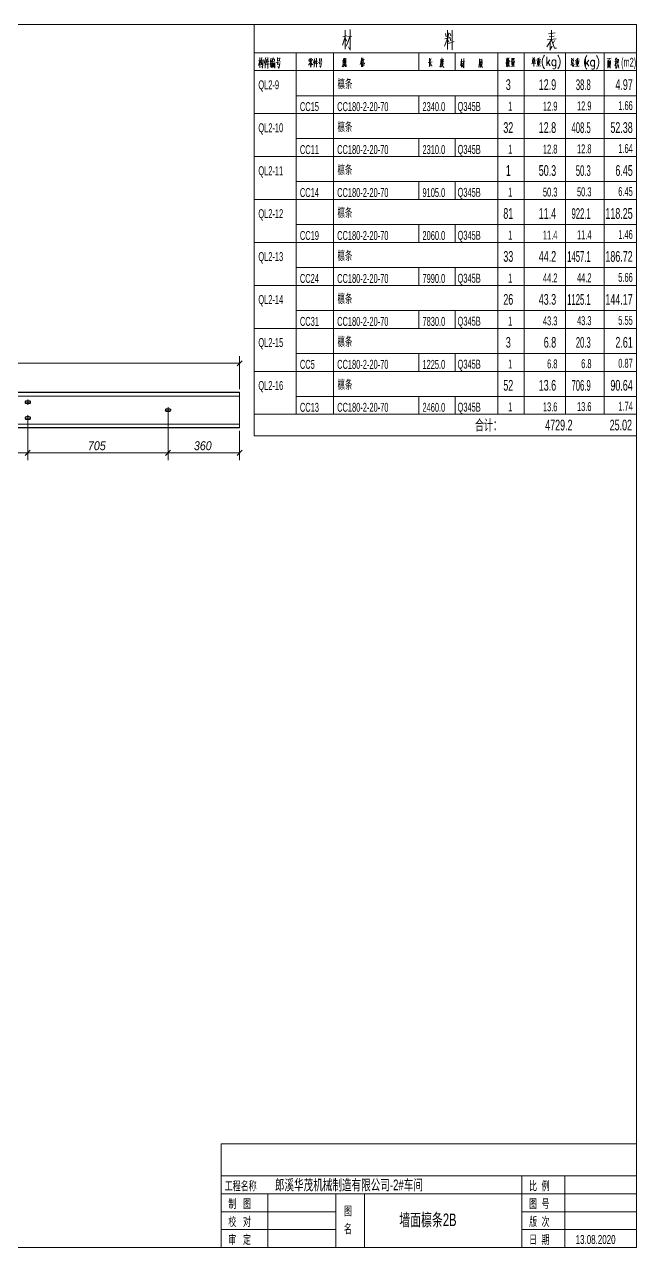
# Model space of a CAD drawing. Extents: x 857 to 4439, y -1249 to 4637.
# Drawn here: x 1837.7 to 2042.8, y 3196.1 to 3606.1 of the extents above; entities that cross this region are included whole.
import ezdxf

# ---------------------------------------------------------------- set-up
doc = ezdxf.new("R2010")
doc.units = 0
doc.header["$LTSCALE"] = 1000
doc.header["$MEASUREMENT"] = 0
doc.linetypes.add('XKITLINE00', pattern=[0])
doc.linetypes.add('XKITLINE02', pattern=[4, 2, -2])
for name, color, linetype, lineweight in [('Bolt', 7, 'Continuous', 0), ('DrawingSheet', 5, 'Continuous', 0), ('OtherObjectType', 1, 'Continuous', 0), ('Part', 2, 'Continuous', 0), ('Z-DIMENSIONS', 1, 'Continuous', 0)]:
    doc.layers.add(name, color=color, linetype=linetype, lineweight=lineweight)
doc.styles.add('Arial Italic', font='ariali.ttf')
doc.styles.add('宋体', font='arial.ttf')

# ---------------------------------------------------------------- blocks, each defined once
blk = doc.blocks.new('墙面檩条2B')
at = {"layer": 'Bolt', "color": 3, "linetype": 'XKITLINE00', "lineweight": 0}
for p, q in [((384.12, 288.57), (384.08, 288.39)), ((384.08, 288.39), (384.08, 288.39)), ((384.08, 288.39), (384.12, 288.21)), ((385.95, 288.39), (384.08, 288.39)), ((384.22, 288.72), (384.12, 288.57)), ((384.12, 288.21), (384.22, 288.06)), ((384.37, 288.82), (384.22, 288.72)), ((384.22, 288.06), (384.37, 287.96)), ((384.55, 288.86), (384.37, 288.82)), ((384.37, 287.96), (384.55, 287.93)), ((385.48, 288.86), (384.55, 288.86)), ((384.55, 287.93), (385.48, 287.93)), ((385.01, 289.33), (385.01, 287.46)), ((385.66, 288.82), (385.48, 288.86)), ((385.48, 287.93), (385.66, 287.96)), ((385.81, 288.72), (385.66, 288.82)), ((385.66, 287.96), (385.81, 288.06)), ((385.91, 288.57), (385.81, 288.72)), ((385.81, 288.06), (385.91, 288.21)), ((385.95, 288.39), (385.91, 288.57)), ((385.91, 288.21), (385.95, 288.39)), ((385.95, 288.39), (385.95, 288.39)), ((384.12, 283.24), (384.08, 283.06)), ((384.08, 283.06), (384.08, 283.06)), ((384.08, 283.06), (384.12, 282.88)), ((385.95, 283.06), (384.08, 283.06)), ((384.22, 283.39), (384.12, 283.24)), ((384.37, 283.49), (384.22, 283.39)), ((384.55, 283.53), (384.37, 283.49)), ((385.48, 283.53), (384.55, 283.53)), ((385.01, 283.99), (385.01, 282.13)), ((385.66, 283.49), (385.48, 283.53)), ((385.81, 283.39), (385.66, 283.49)), ((385.91, 283.24), (385.81, 283.39)), ((385.95, 283.06), (385.91, 283.24)), ((385.91, 282.88), (385.95, 283.06)), ((385.95, 283.06), (385.95, 283.06)), ((431.12, 285.9), (431.08, 285.73)), ((431.08, 285.73), (431.08, 285.73)), ((431.08, 285.73), (431.12, 285.55)), ((432.95, 285.73), (431.08, 285.73)), ((431.22, 286.06), (431.12, 285.9)), ((431.12, 285.55), (431.22, 285.4)), ((431.37, 286.16), (431.22, 286.06)), ((431.22, 285.4), (431.37, 285.29)), ((431.55, 286.19), (431.37, 286.16)), ((431.37, 285.29), (431.55, 285.26)), ((432.48, 286.19), (431.55, 286.19)), ((431.55, 285.26), (432.48, 285.26)), ((432.01, 286.66), (432.01, 284.79)), ((432.66, 286.16), (432.48, 286.19)), ((432.48, 285.26), (432.66, 285.29)), ((432.81, 286.06), (432.66, 286.16)), ((432.66, 285.29), (432.81, 285.4)), ((432.91, 285.9), (432.81, 286.06)), ((432.81, 285.4), (432.91, 285.55)), ((432.95, 285.73), (432.91, 285.9)), ((432.91, 285.55), (432.95, 285.73)), ((432.95, 285.73), (432.95, 285.73)), ((384.12, 282.88), (384.22, 282.73)), ((384.22, 282.73), (384.37, 282.63)), ((384.37, 282.63), (384.55, 282.59)), ((384.55, 282.59), (385.48, 282.59)), ((385.48, 282.59), (385.66, 282.63)), ((385.66, 282.63), (385.81, 282.73)), ((385.81, 282.73), (385.91, 282.88))]:
    blk.add_line(p, q, dxfattribs=at)
at = {"layer": 'DrawingSheet', "color": 5, "linetype": 'XKITLINE00', "lineweight": 0}
for p, q in [((589, 415), (5, 415)), ((589, 5), (589, 415)), ((5, 5), (589, 5))]:
    blk.add_line(p, q, dxfattribs=at)
at = {"layer": 'OtherObjectType', "color": 6, "linetype": 'XKITLINE00', "lineweight": 0}
for p, q in [((460.84, 415), (460.84, 399.52)), ((460.84, 405.52), (589, 405.52)), ((475, 405.52), (475, 399.52)), ((487.48, 405.52), (487.48, 399.52)), ((516.04, 405.52), (516.04, 399.52)), ((528.28, 405.52), (528.28, 399.52)), ((542.56, 405.52), (542.56, 399.52)), ((551.32, 405.52), (551.32, 399.52)), ((565.24, 405.52), (565.24, 399.52)), ((578.2, 405.52), (578.2, 399.52)), ((460.84, 399.52), (460.84, 391.12)), ((589, 399.52), (460.84, 399.52)), ((475, 399.52), (475, 391.12)), ((487.48, 399.52), (487.48, 391.12)), ((542.56, 399.52), (542.56, 391.12)), ((551.32, 399.52), (551.32, 391.12)), ((565.24, 399.52), (565.24, 391.12)), ((578.2, 399.52), (578.2, 391.12)), ((460.84, 391.12), (460.84, 385.12)), ((475, 391.12), (475, 385.12)), ((475, 391.12), (589, 391.12)), ((487.48, 391.12), (487.48, 385.12)), ((516.04, 391.12), (516.04, 385.12)), ((528.28, 391.12), (528.28, 385.12)), ((542.56, 391.12), (542.56, 385.12)), ((551.32, 391.12), (551.32, 385.12)), ((565.24, 391.12), (565.24, 385.12)), ((578.2, 391.12), (578.2, 385.12)), ((460.84, 385.12), (460.84, 376.72)), ((589, 385.12), (460.84, 385.12)), ((475, 385.12), (589, 385.12)), ((475, 385.12), (475, 376.72)), ((487.48, 385.12), (487.48, 376.72)), ((542.56, 385.12), (542.56, 376.72)), ((551.32, 385.12), (551.32, 376.72)), ((565.24, 385.12), (565.24, 376.72)), ((578.2, 385.12), (578.2, 376.72)), ((460.84, 376.72), (460.84, 370.72)), ((475, 376.72), (475, 370.72)), ((475, 376.72), (589, 376.72)), ((487.48, 376.72), (487.48, 370.72)), ((516.04, 376.72), (516.04, 370.72)), ((528.28, 376.72), (528.28, 370.72)), ((542.56, 376.72), (542.56, 370.72)), ((551.32, 376.72), (551.32, 370.72)), ((565.24, 376.72), (565.24, 370.72)), ((578.2, 376.72), (578.2, 370.72)), ((460.84, 370.72), (460.84, 362.32)), ((589, 370.72), (460.84, 370.72)), ((475, 370.72), (589, 370.72)), ((475, 370.72), (475, 362.32)), ((487.48, 370.72), (487.48, 362.32)), ((542.56, 370.72), (542.56, 362.32)), ((551.32, 370.72), (551.32, 362.32)), ((565.24, 370.72), (565.24, 362.32)), ((578.2, 370.72), (578.2, 362.32)), ((460.84, 362.32), (460.84, 356.32)), ((475, 362.32), (475, 356.32)), ((475, 362.32), (589, 362.32)), ((487.48, 362.32), (487.48, 356.32)), ((516.04, 362.32), (516.04, 356.32)), ((528.28, 362.32), (528.28, 356.32)), ((542.56, 362.32), (542.56, 356.32)), ((551.32, 362.32), (551.32, 356.32)), ((565.24, 362.32), (565.24, 356.32)), ((578.2, 362.32), (578.2, 356.32)), ((460.84, 356.32), (460.84, 347.92)), ((589, 356.32), (460.84, 356.32)), ((475, 356.32), (589, 356.32)), ((475, 356.32), (475, 347.92)), ((487.48, 356.32), (487.48, 347.92)), ((542.56, 356.32), (542.56, 347.92)), ((551.32, 356.32), (551.32, 347.92)), ((565.24, 356.32), (565.24, 347.92)), ((578.2, 356.32), (578.2, 347.92)), ((460.84, 347.92), (460.84, 341.92)), ((475, 347.92), (475, 341.92)), ((475, 347.92), (589, 347.92)), ((487.48, 347.92), (487.48, 341.92)), ((516.04, 347.92), (516.04, 341.92)), ((528.28, 347.92), (528.28, 341.92)), ((542.56, 347.92), (542.56, 341.92)), ((551.32, 347.92), (551.32, 341.92)), ((565.24, 347.92), (565.24, 341.92)), ((578.2, 347.92), (578.2, 341.92)), ((460.84, 341.92), (460.84, 333.52)), ((589, 341.92), (460.84, 341.92)), ((475, 341.92), (589, 341.92)), ((475, 341.92), (475, 333.52)), ((487.48, 341.92), (487.48, 333.52)), ((542.56, 341.92), (542.56, 333.52)), ((551.32, 341.92), (551.32, 333.52)), ((565.24, 341.92), (565.24, 333.52)), ((578.2, 341.92), (578.2, 333.52)), ((460.84, 333.52), (460.84, 327.52)), ((475, 333.52), (475, 327.52)), ((475, 333.52), (589, 333.52)), ((487.48, 333.52), (487.48, 327.52)), ((516.04, 333.52), (516.04, 327.52)), ((528.28, 333.52), (528.28, 327.52)), ((542.56, 333.52), (542.56, 327.52)), ((551.32, 333.52), (551.32, 327.52)), ((565.24, 333.52), (565.24, 327.52)), ((578.2, 333.52), (578.2, 327.52)), ((460.84, 327.52), (460.84, 319.12)), ((589, 327.52), (460.84, 327.52)), ((475, 327.52), (589, 327.52)), ((475, 327.52), (475, 319.12)), ((487.48, 327.52), (487.48, 319.12)), ((542.56, 327.52), (542.56, 319.12)), ((551.32, 327.52), (551.32, 319.12)), ((565.24, 327.52), (565.24, 319.12)), ((578.2, 327.52), (578.2, 319.12)), ((460.84, 319.12), (460.84, 313.12)), ((475, 319.12), (475, 313.12)), ((475, 319.12), (589, 319.12)), ((487.48, 319.12), (487.48, 313.12)), ((516.04, 319.12), (516.04, 313.12)), ((528.28, 319.12), (528.28, 313.12)), ((542.56, 319.12), (542.56, 313.12)), ((551.32, 319.12), (551.32, 313.12)), ((565.24, 319.12), (565.24, 313.12)), ((578.2, 319.12), (578.2, 313.12)), ((460.84, 313.12), (460.84, 304.72)), ((589, 313.12), (460.84, 313.12)), ((475, 313.12), (589, 313.12)), ((475, 313.12), (475, 304.72)), ((487.48, 313.12), (487.48, 304.72)), ((542.56, 313.12), (542.56, 304.72)), ((551.32, 313.12), (551.32, 304.72)), ((565.24, 313.12), (565.24, 304.72)), ((578.2, 313.12), (578.2, 304.72)), ((460.84, 304.72), (460.84, 298.72)), ((475, 304.72), (475, 298.72)), ((475, 304.72), (589, 304.72)), ((487.48, 304.72), (487.48, 298.72)), ((516.04, 304.72), (516.04, 298.72)), ((528.28, 304.72), (528.28, 298.72)), ((542.56, 304.72), (542.56, 298.72)), ((551.32, 304.72), (551.32, 298.72)), ((565.24, 304.72), (565.24, 298.72)), ((578.2, 304.72), (578.2, 298.72)), ((460.84, 298.72), (460.84, 290.32)), ((589, 298.72), (460.84, 298.72)), ((475, 298.72), (589, 298.72)), ((475, 298.72), (475, 290.32)), ((487.48, 298.72), (487.48, 290.32)), ((542.56, 298.72), (542.56, 290.32)), ((551.32, 298.72), (551.32, 290.32)), ((565.24, 298.72), (565.24, 290.32)), ((578.2, 298.72), (578.2, 290.32)), ((460.84, 290.32), (460.84, 284.32)), ((475, 290.32), (475, 284.32)), ((475, 290.32), (589, 290.32)), ((487.48, 290.32), (487.48, 284.32)), ((516.04, 290.32), (516.04, 284.32)), ((528.28, 290.32), (528.28, 284.32)), ((542.56, 290.32), (542.56, 284.32)), ((551.32, 290.32), (551.32, 284.32)), ((565.24, 290.32), (565.24, 284.32)), ((578.2, 290.32), (578.2, 284.32)), ((460.84, 284.32), (460.84, 277.12)), ((460.84, 284.32), (589, 284.32)), ((475, 284.32), (589, 284.32)), ((460.84, 277.12), (589, 277.12))]:
    blk.add_line(p, q, dxfattribs=at)
at = {"layer": 'OtherObjectType', "color": 2, "linetype": 'XKITLINE00', "lineweight": 0}
for p, q in [((490.48, 408.07), (491.35, 410.89)), ((491.96, 411.21), (490.57, 410.89)), ((491.35, 406.74), (491.35, 413.07)), ((491.87, 409.41), (491.35, 410.45)), ((492.14, 410.83), (493.59, 411.12)), ((492.92, 410.98), (492.25, 408.97)), ((493.04, 413.27), (493.04, 406.36)), ((524.73, 410.22), (526.24, 410.51)), ((525.02, 412.02), (525.26, 410.89)), ((525.63, 410.37), (525.14, 408.89)), ((525.63, 413.07), (525.63, 406.65)), ((525.63, 410.08), (526.07, 409.12)), ((526.13, 412.17), (525.81, 410.45)), ((526.48, 412.08), (526.74, 411.21)), ((526.48, 410.69), (526.79, 409.55)), ((527.2, 406.51), (527.2, 413.13)), ((562.04, 410.22), (559.07, 409.84)), ((559.45, 411.88), (561.69, 412.17)), ((559.74, 410.89), (561.37, 411.12)), ((560.53, 413.13), (560.53, 410.08)), ((492.25, 408.97), (491.7, 407.7)), ((493.04, 406.36), (492.43, 407.55)), ((525.14, 408.89), (524.62, 407.7)), ((526.01, 408.6), (527.87, 409.26)), ((559.86, 408.89), (558.9, 407.46)), ((560.47, 409.99), (559.86, 408.89)), ((559.97, 406.42), (560.76, 407.7)), ((560.09, 409.12), (560.09, 406.59)), ((560.47, 409.84), (561.48, 407.09)), ((561.51, 409.64), (560.96, 408.51)), ((561.48, 407.09), (562.15, 407.09)), ((449.8, 39.8), (589, 39.8)), ((449.8, 39.8), (449.8, 5)), ((589, 39.8), (589, 5)), ((449.8, 5), (589, 5))]:
    blk.add_line(p, q, dxfattribs=at)
at = {"layer": 'OtherObjectType', "color": 4, "linetype": 'XKITLINE00', "lineweight": 0}
for p, q in [((462.28, 401.29), (462.76, 402.8)), ((463.09, 402.95), (462.34, 402.8)), ((462.76, 403.98), (462.76, 400.49)), ((462.76, 402.47), (463, 402.16)), ((463.03, 402.08), (463.23, 402.87)), ((463.17, 401.52), (463.44, 402.54)), ((463.23, 402.87), (463.42, 403.98)), ((463.23, 402.91), (463.93, 403.07)), ((463.67, 401.36), (463.48, 401.9)), ((463.93, 403.22), (463.83, 401.44)), ((464.82, 403.9), (464.2, 402.08)), ((464.58, 403.14), (464.58, 400.39)), ((465.03, 402.58), (464.84, 401.87)), ((465.11, 403.41), (465.03, 402.58)), ((465.05, 402.58), (465.82, 402.7)), ((465.42, 403.94), (465.42, 400.28)), ((466.21, 402.39), (466.6, 402.58)), ((466.71, 401.9), (466.21, 401.6)), ((466.6, 403.74), (466.27, 402.43)), ((466.71, 402.87), (466.27, 401.63)), ((466.93, 401.9), (466.81, 401.21)), ((466.98, 403.55), (466.93, 401.9)), ((467.7, 402.7), (466.95, 402.58)), ((466.98, 400.53), (466.95, 402.23)), ((466.98, 403.22), (467.66, 403.34)), ((466.98, 402.04), (467.78, 402.16)), ((467.25, 402.04), (467.25, 400.72)), ((467.27, 403.94), (467.44, 403.48)), ((467.49, 400.72), (467.53, 402.12)), ((467.7, 403.41), (467.64, 402.7)), ((467.82, 402.23), (467.76, 400.36)), ((468.2, 402.27), (469.75, 402.43)), ((468.65, 403.9), (468.65, 402.62)), ((468.65, 403.59), (469.36, 403.72)), ((469.42, 402.87), (468.65, 402.8)), ((468.76, 402.31), (468.65, 401.63)), ((469.44, 401.87), (469.09, 400.24)), ((469.42, 403.82), (469.36, 402.87)), ((479.51, 401.9), (479.08, 401.35)), ((479.31, 403.35), (479.22, 402.73)), ((479.29, 403.16), (480.36, 403.31)), ((479.39, 402.85), (479.66, 402.92)), ((479.39, 402.56), (479.66, 402.61)), ((479.41, 403.48), (480.2, 403.62)), ((479.83, 402.5), (479.51, 401.9)), ((479.7, 401.99), (479.85, 401.7)), ((479.8, 403.52), (479.8, 402.59)), ((479.8, 402.38), (480.4, 401.57)), ((479.93, 402.92), (480.2, 402.98)), ((479.93, 402.61), (480.2, 402.69)), ((480.38, 403.41), (480.28, 402.92)), ((481.21, 403.64), (480.71, 402.13)), ((481.02, 403.02), (481.02, 400.74)), ((481.26, 402.2), (481.13, 401.6)), ((481.19, 401.76), (482.16, 401.9)), ((481.34, 402.89), (481.26, 402.2)), ((481.42, 402.56), (482.06, 402.65)), ((481.71, 403.68), (481.71, 400.64)), ((482.41, 402.28), (483.69, 402.42)), ((483.42, 401.86), (482.74, 401.72)), ((482.78, 403.64), (482.78, 402.59)), ((482.78, 403.39), (483.4, 403.45)), ((483.42, 402.79), (482.78, 402.73)), ((482.87, 402.32), (482.78, 401.76)), ((483.45, 401.96), (483.15, 400.6)), ((483.42, 403.58), (483.38, 402.79)), ((491.02, 402.43), (490.4, 402.31)), ((490.46, 402.89), (490.98, 402.99)), ((490.75, 402.29), (490.59, 401.4)), ((490.71, 402.08), (490.96, 401.52)), ((490.81, 403.57), (490.75, 402.29)), ((491.23, 401.9), (490.98, 401.21)), ((491.11, 403.72), (491.11, 401.96)), ((491.6, 403.55), (491.11, 403.49)), ((491.37, 403.1), (491.23, 401.9)), ((491.39, 402.14), (491.39, 401.07)), ((491.56, 401.96), (491.6, 403.69)), ((496.79, 402.74), (496.44, 401.54)), ((496.5, 402.74), (497, 402.87)), ((496.79, 403.82), (496.79, 400.88)), ((496.79, 403.72), (496.79, 400.84)), ((496.79, 402.54), (496.96, 402.14)), ((497.27, 402.33), (496.9, 401.73)), ((497.31, 403.82), (497.06, 402.7)), ((497.19, 403.22), (497.66, 403.34)), ((497.21, 401.94), (497.21, 400.84)), ((497.21, 401.81), (497.64, 401.87)), ((497.23, 402.97), (497.74, 401.94)), ((497.41, 402.66), (497.27, 402.33)), ((497.7, 403.4), (497.41, 402.66)), ((497.64, 401.96), (497.62, 401.15)), ((497.74, 401.94), (497.93, 401.94)), ((519.16, 402.27), (520.53, 402.46)), ((519.61, 403.66), (519.61, 401.01)), ((519.95, 403.1), (519.61, 402.64)), ((519.8, 402.33), (520.26, 401.11)), ((520.19, 403.58), (519.95, 403.1)), ((523.42, 402.31), (523.26, 401.3)), ((523.46, 403.33), (523.42, 402.31)), ((523.46, 403.06), (524.44, 403.24)), ((523.48, 402.54), (524.44, 402.66)), ((523.65, 401.84), (524.15, 401.94)), ((523.73, 403.06), (523.73, 402.08)), ((523.73, 402.17), (524.13, 402.23)), ((523.81, 403.8), (523.92, 403.26)), ((524.06, 401.57), (524.17, 402.04)), ((524.08, 402.23), (524.1, 403.1)), ((529.96, 401.23), (530.37, 402.49)), ((530.64, 402.63), (530.02, 402.49)), ((530.37, 400.63), (530.37, 403.46)), ((530.58, 401.84), (530.37, 402.3)), ((530.7, 402.45), (531.35, 402.59)), ((531.04, 402.41), (530.75, 401.52)), ((531.1, 403.56), (531.1, 400.48)), ((536.39, 402.26), (536.31, 401.47)), ((536.41, 403.46), (536.39, 402.26)), ((537.26, 403.42), (536.41, 403.13)), ((536.46, 402.59), (537.45, 402.82)), ((536.62, 402.36), (536.62, 401.27)), ((537.2, 402.26), (536.62, 402.13)), ((536.93, 401.87), (536.85, 401.27)), ((536.89, 402.2), (536.91, 403.19)), ((537.24, 402.44), (537.2, 401.23)), ((545.61, 402.89), (545.2, 402)), ((545.28, 402.85), (545.99, 402.99)), ((545.28, 401.79), (545.78, 401.96)), ((545.37, 403.51), (545.49, 403.05)), ((545.59, 402.2), (545.43, 401.5)), ((545.61, 403.78), (545.61, 402.25)), ((545.61, 402.81), (545.9, 402.39)), ((545.82, 402.16), (545.72, 401.58)), ((545.86, 403.61), (545.76, 402.95)), ((546.03, 402.76), (545.9, 402.14)), ((545.95, 402.39), (546.36, 400.98)), ((546.11, 403.16), (546.03, 402.76)), ((546.03, 402.76), (546.52, 402.85)), ((546.23, 401.96), (546.09, 401.36)), ((546.17, 403.78), (546.11, 403.16)), ((546.3, 402.81), (546.23, 401.96)), ((546.85, 402.56), (548.22, 402.66)), ((547.23, 402.43), (547.23, 401.54)), ((547.23, 402.25), (547.95, 402.33)), ((547.25, 403.74), (547.25, 402.8)), ((547.25, 403.55), (547.95, 403.61)), ((547.25, 403.22), (547.85, 403.28)), ((547.95, 402.99), (547.25, 402.93)), ((547.33, 401.96), (547.81, 402)), ((547.58, 402.29), (547.58, 400.98)), ((547.97, 403.69), (547.93, 402.99)), ((547.97, 402.43), (547.93, 401.69)), ((553.84, 401.82), (555.23, 401.98)), ((554.19, 403.28), (554.19, 402.11)), ((554.94, 403.22), (554.19, 403.1)), ((554.19, 402.21), (554.98, 402.31)), ((554.27, 403.88), (554.44, 403.31)), ((554.29, 402.71), (554.85, 402.77)), ((554.58, 400.95), (554.58, 403.14)), ((554.85, 403.89), (554.63, 403.22)), ((554.96, 403.28), (554.9, 402.31)), ((555.49, 403), (556.88, 403.22)), ((556.2, 403.57), (555.76, 403.37)), ((555.78, 402.85), (555.83, 401.73)), ((555.81, 402.71), (556.61, 402.81)), ((556.67, 402.02), (555.83, 401.92)), ((555.87, 402.31), (556.47, 402.38)), ((556.49, 403.84), (556.2, 403.57)), ((556.2, 403.57), (556.2, 401.09)), ((556.65, 402.98), (556.57, 402.06)), ((557.54, 403.41), (557.42, 402.69)), ((557.42, 402.69), (557.42, 402.13)), ((557.42, 402.13), (557.54, 401.42)), ((557.75, 403.97), (557.54, 403.41)), ((557.96, 404.42), (557.75, 403.97)), ((558.18, 404.69), (557.96, 404.42)), ((558.93, 404.13), (558.93, 401.13)), ((560, 403.12), (558.93, 401.69)), ((559.36, 402.27), (560.09, 401.13)), ((560.75, 402.69), (560.63, 402.27)), ((560.63, 402.27), (560.63, 401.98)), ((560.63, 401.98), (560.75, 401.55)), ((560.96, 402.98), (560.75, 402.69)), ((561.18, 403.12), (560.96, 402.98)), ((561.49, 403.12), (561.18, 403.12)), ((561.7, 402.98), (561.49, 403.12)), ((561.91, 402.69), (561.7, 402.98)), ((561.91, 403.12), (561.91, 400.84)), ((562.67, 404.69), (562.88, 404.42)), ((562.88, 404.42), (563.09, 403.97)), ((563.09, 403.97), (563.31, 403.41)), ((563.31, 403.41), (563.42, 402.69)), ((563.42, 402.13), (563.31, 401.42)), ((563.42, 402.69), (563.42, 402.13)), ((567.16, 401.8), (567.04, 401.32)), ((567.16, 403.66), (567.35, 403.19)), ((567.16, 401.9), (567.41, 401.34)), ((567.18, 403.06), (567.18, 402.09)), ((567.18, 402.92), (567.84, 403.02)), ((567.8, 402.4), (567.18, 402.3)), ((567.43, 402.03), (567.66, 401.66)), ((567.78, 403.68), (567.62, 403.02)), ((567.84, 403.1), (567.78, 402.4)), ((567.91, 401.9), (568.13, 401.43)), ((568.46, 402.88), (569.83, 403.1)), ((569.17, 403.45), (568.73, 403.25)), ((568.75, 402.73), (568.81, 401.61)), ((568.77, 402.59), (569.56, 402.69)), ((569.64, 401.9), (568.81, 401.8)), ((568.84, 402.19), (569.44, 402.26)), ((569.46, 403.72), (569.17, 403.45)), ((569.17, 403.45), (569.17, 400.97)), ((569.62, 402.86), (569.54, 401.94)), ((571.69, 403.29), (571.59, 402.57)), ((571.59, 402.57), (571.59, 402.01)), ((571.59, 402.01), (571.69, 401.3)), ((571.9, 403.85), (571.69, 403.29)), ((571.88, 404.01), (571.88, 401.01)), ((572.97, 403), (571.88, 401.57)), ((572.13, 404.3), (571.9, 403.85)), ((572.35, 404.57), (572.13, 404.3)), ((572.31, 402.15), (573.06, 401.01)), ((573.7, 402.57), (573.61, 402.15)), ((573.61, 402.15), (573.61, 401.86)), ((573.61, 401.86), (573.7, 401.43)), ((573.92, 402.86), (573.7, 402.57)), ((574.13, 403), (573.92, 402.86)), ((574.46, 403), (574.13, 403)), ((574.67, 402.86), (574.46, 403)), ((574.88, 402.57), (574.67, 402.86)), ((574.88, 403), (574.88, 400.72)), ((575.64, 404.57), (575.85, 404.3)), ((575.85, 404.3), (576.06, 403.85)), ((576.06, 403.85), (576.28, 403.29)), ((576.28, 403.29), (576.37, 402.57)), ((576.37, 402.01), (576.28, 401.3)), ((576.37, 402.57), (576.37, 402.01)), ((580.45, 403.66), (579.16, 403.46)), ((579.34, 402.92), (579.36, 400.36)), ((580.28, 402.74), (579.34, 402.58)), ((579.63, 402.62), (579.63, 400.74)), ((579.88, 402.16), (579.63, 402.08)), ((579.7, 402.66), (579.81, 403.58)), ((579.97, 402.66), (579.95, 400.78)), ((580.22, 400.4), (580.31, 402.96)), ((581.93, 401.82), (581.7, 401.12)), ((581.76, 402.54), (582.35, 402.7)), ((582.3, 403.84), (581.83, 403.12)), ((582.1, 402.54), (581.93, 401.82)), ((582.1, 403.42), (582.1, 400.28)), ((582.1, 402.32), (582.33, 401.86)), ((582.47, 403.46), (582.47, 401.86)), ((582.47, 403.16), (582.92, 403.3)), ((582.92, 402.12), (582.47, 402)), ((582.94, 403.38), (582.89, 402.12)), ((463.56, 401.63), (463.09, 401.48)), ((463.71, 400.36), (463.42, 400.99)), ((463.83, 401.44), (463.71, 400.36)), ((464.78, 401.63), (465.94, 401.79)), ((466.21, 400.92), (466.71, 401.44)), ((466.81, 401.21), (466.54, 400.45)), ((467.16, 401.4), (467.64, 401.48)), ((467.76, 400.36), (467.64, 400.69)), ((469.42, 401.75), (468.59, 401.6)), ((469.09, 400.24), (468.82, 400.88)), ((479.58, 401.47), (480.05, 401.57)), ((479.6, 401.16), (480.01, 400.7)), ((480.11, 401.63), (479.78, 400.97)), ((480.4, 401.57), (480.49, 401.57)), ((483.15, 400.6), (482.93, 401.12)), ((490.59, 401.4), (490.36, 400.8)), ((490.98, 401.21), (490.67, 400.84)), ((491.39, 401.07), (491.46, 400.94)), ((491.46, 400.94), (491.75, 400.94)), ((491.75, 400.94), (491.73, 401.63)), ((497.21, 401.07), (497.66, 401.15)), ((519.95, 401.51), (519.53, 400.91)), ((520.26, 401.11), (520.53, 401.15)), ((523.26, 401.3), (523.07, 400.78)), ((523.28, 400.72), (523.9, 401.28)), ((523.65, 401.67), (524.35, 400.72)), ((523.9, 401.28), (524.06, 401.57)), ((524.35, 400.72), (524.5, 400.72)), ((530.75, 401.52), (530.5, 400.96)), ((531.1, 400.48), (530.83, 401)), ((536.31, 401.47), (536.12, 400.67)), ((536.72, 400.87), (536.44, 400.58)), ((536.85, 401.27), (536.72, 400.87)), ((536.97, 401.27), (537.41, 400.62)), ((545.57, 401.17), (545.34, 400.9)), ((545.43, 401.5), (545.86, 401.17)), ((545.72, 401.58), (545.57, 401.17)), ((546.09, 401.36), (545.78, 400.84)), ((546.36, 400.98), (546.57, 400.98)), ((546.92, 400.9), (548.12, 400.99)), ((547.16, 401.3), (547.95, 401.36)), ((547.95, 401.69), (547.23, 401.63)), ((556.88, 401.13), (555.52, 400.99)), ((556.57, 401.55), (555.81, 401.46)), ((557.54, 401.42), (557.75, 400.84)), ((557.75, 400.84), (557.96, 400.41)), ((557.96, 400.41), (558.18, 400.12)), ((560.75, 401.55), (560.96, 401.26)), ((560.96, 401.26), (561.18, 401.13)), ((561.18, 400.12), (560.96, 400.27)), ((561.18, 401.13), (561.49, 401.13)), ((561.49, 400.12), (561.18, 400.12)), ((561.49, 401.13), (561.7, 401.26)), ((561.7, 400.27), (561.49, 400.12)), ((561.7, 401.26), (561.91, 401.55)), ((561.82, 400.41), (561.7, 400.27)), ((561.91, 400.84), (561.82, 400.41)), ((562.88, 400.41), (562.67, 400.12)), ((563.09, 400.84), (562.88, 400.41)), ((563.31, 401.42), (563.09, 400.84)), ((567.41, 401.34), (567.62, 401.06)), ((567.62, 401.06), (567.95, 400.91)), ((567.95, 400.91), (567.86, 401.51)), ((569.83, 401.01), (568.5, 400.87)), ((569.54, 401.43), (568.77, 401.34)), ((571.69, 401.3), (571.9, 400.72)), ((571.9, 400.72), (572.13, 400.29)), ((572.13, 400.29), (572.35, 400)), ((573.7, 401.43), (573.92, 401.14)), ((573.92, 401.14), (574.13, 401.01)), ((574.13, 400), (573.92, 400.15)), ((574.13, 401.01), (574.46, 401.01)), ((574.46, 400), (574.13, 400)), ((574.46, 401.01), (574.67, 401.14)), ((574.67, 400.15), (574.46, 400)), ((574.67, 401.14), (574.88, 401.43)), ((574.79, 400.29), (574.67, 400.15)), ((574.88, 400.72), (574.79, 400.29)), ((575.85, 400.29), (575.64, 400)), ((576.06, 400.72), (575.85, 400.29)), ((576.28, 401.3), (576.06, 400.72)), ((579.36, 400.66), (580.22, 400.82)), ((579.63, 401.48), (579.88, 401.58)), ((582.58, 401.58), (582.25, 400.24)), ((582.85, 401.62), (583.05, 400.36))]:
    blk.add_line(p, q, dxfattribs=at)
at = {"layer": 'OtherObjectType', "color": 3, "linetype": 'XKITLINE00', "lineweight": 0}
for p, q in [((449.8, 29), (589, 29)), ((550.6, 29), (550.6, 5)), ((565, 29), (565, 5)), ((449.8, 23), (589, 23)), ((465.4, 23), (465.4, 5)), ((488.2, 23), (488.2, 5)), ((497.8, 23), (497.8, 5)), ((449.8, 17), (488.2, 17)), ((550.6, 17), (589, 17)), ((449.8, 11), (488.2, 11)), ((550.6, 11), (589, 11))]:
    blk.add_line(p, q, dxfattribs=at)
at = {"layer": 'Part', "color": 2, "linetype": 'XKITLINE00', "lineweight": 0}
for p, q in [((456.01, 291.73), (291.08, 291.73)), ((456.01, 279.73), (456.01, 291.73)), ((456.01, 290.39), (291.08, 290.39)), ((456.01, 281.06), (291.08, 281.06)), ((456.01, 279.73), (291.08, 279.73))]:
    blk.add_line(p, q, dxfattribs=at)
at = {"layer": 'Part', "color": 7, "linetype": 'XKITLINE02', "lineweight": 0}
for p, q in [((456.01, 291.59), (291.08, 291.59)), ((456.01, 279.86), (291.08, 279.86))]:
    blk.add_line(p, q, dxfattribs=at)
at = {"layer": 'Z-DIMENSIONS', "color": 4, "linetype": 'XKITLINE00', "lineweight": 0}
for p, q in [((456.01, 292.73), (456.01, 303.83)), ((30.35, 301.43), (456.01, 301.43)), ((456.86, 302.28), (455.16, 300.58)), ((432.01, 284.73), (432.01, 268.99)), ((432.01, 284.73), (432.01, 268.99)), ((385.01, 282.06), (385.01, 268.99)), ((385.01, 282.06), (385.01, 268.99)), ((456.01, 278.73), (456.01, 268.99)), ((379.01, 271.39), (385.01, 271.39)), ((385.86, 272.24), (384.16, 270.54)), ((385.86, 272.24), (384.16, 270.54)), ((385.01, 271.39), (432.01, 271.39)), ((432.86, 272.24), (431.16, 270.54)), ((432.86, 272.24), (431.16, 270.54)), ((432.01, 271.39), (456.01, 271.39)), ((456.86, 272.24), (455.16, 270.54))]:
    blk.add_line(p, q, dxfattribs=at)
at = {"layer": 'Z-DIMENSIONS', "color": 3}
for p in [(456.01, 301.43), (385.01, 271.39), (385.01, 271.39), (432.01, 271.39), (432.01, 271.39), (456.01, 271.39)]:
    blk.add_point(p, dxfattribs=at)
at = {"layer": 'OtherObjectType', "color": 4, "style": '宋体'}
for s, height, width, p in [('(m2)', 3, 0.51, (583.84, 400.84)), ('3', 3.6, 0.595, (545.2, 393.04)), ('12.9', 3.6, 0.595, (556.24, 393.04)), ('4.97', 3.6, 0.595, (581.92, 393.04)), ('32', 3.6, 0.595, (544.36, 378.64)), ('12.8', 3.6, 0.595, (556.24, 378.64)), ('52.38', 3.6, 0.595, (580.24, 378.64)), ('1', 3.6, 0.595, (545.2, 364.24)), ('50.3', 3.6, 0.595, (556.24, 364.24)), ('6.45', 3.6, 0.595, (581.92, 364.24)), ('81', 3.6, 0.595, (544.36, 349.84)), ('11.4', 3.6, 0.595, (556.24, 349.84)), ('118.25', 3.6, 0.595, (578.56, 349.84)), ('33', 3.6, 0.595, (544.36, 335.44)), ('44.2', 3.6, 0.595, (556.24, 335.44)), ('186.72', 3.6, 0.595, (578.56, 335.44)), ('26', 3.6, 0.595, (544.36, 321.04)), ('43.3', 3.6, 0.595, (556.24, 321.04)), ('144.17', 3.6, 0.595, (578.56, 321.04)), ('3', 3.6, 0.595, (545.2, 306.64)), ('6.8', 3.6, 0.595, (557.92, 306.64)), ('2.61', 3.6, 0.595, (581.92, 306.64)), ('52', 3.6, 0.595, (544.36, 292.24)), ('13.6', 3.6, 0.595, (556.24, 292.24)), ('90.64', 3.6, 0.595, (580.24, 292.24)), ('工程名称', 3, 0.6375, (451, 24.2)), ('比  例', 3, 0.6375, (553, 24.2)), ('制   图', 3, 0.6375, (452.2, 18.2)), ('图  号', 3, 0.6375, (553, 18.2)), ('图', 3, 0.6375, (490.96, 15.8)), ('校   对', 3, 0.6375, (452.2, 12.2)), ('名', 3, 0.6375, (490.96, 9.8)), ('版  次', 3, 0.6375, (553, 12.2)), ('审   定', 3, 0.6375, (452.2, 6.2)), ('日  期', 3, 0.6375, (553, 6.2))]:
    blk.add_text(s, height=height, dxfattribs=dict(at, width=width)).set_placement(p)
at = {"layer": 'OtherObjectType', "color": 7, "style": '宋体'}
for s, height, width, p in [('QL2-9', 3, 0.595, (462.28, 393.28)), ('檩条', 3, 0.595, (488.8, 393.64)), ('CC15', 3, 0.595, (476.2, 385.96)), ('CC180-2-20-70', 3, 0.595, (488.68, 385.96)), ('2340.0', 3, 0.595, (517.27, 385.95)), ('Q345B', 3, 0.595, (529.03, 386.02)), ('1', 3, 0.595, (545.98, 386.08)), ('12.9', 3, 0.595, (557.64, 386.12)), ('12.9', 3, 0.595, (569.05, 386.2)), ('1.66', 3, 0.595, (582.88, 386.32)), ('QL2-10', 3, 0.595, (462.28, 378.88)), ('檩条', 3, 0.595, (488.8, 379.24)), ('CC11', 3, 0.595, (476.2, 371.56)), ('CC180-2-20-70', 3, 0.595, (488.68, 371.56)), ('2310.0', 3, 0.595, (517.27, 371.55)), ('Q345B', 3, 0.595, (529.03, 371.62)), ('1', 3, 0.595, (545.98, 371.68)), ('12.8', 3, 0.595, (557.64, 371.72)), ('12.8', 3, 0.595, (569.05, 371.8)), ('1.64', 3, 0.595, (582.88, 371.92)), ('QL2-11', 3, 0.595, (462.28, 364.48)), ('檩条', 3, 0.595, (488.8, 364.84)), ('CC14', 3, 0.595, (476.2, 357.16)), ('CC180-2-20-70', 3, 0.595, (488.68, 357.16)), ('9105.0', 3, 0.595, (517.27, 357.15)), ('Q345B', 3, 0.595, (529.03, 357.22)), ('1', 3, 0.595, (545.98, 357.28)), ('50.3', 3, 0.595, (557.64, 357.32)), ('50.3', 3, 0.595, (569.05, 357.4)), ('6.45', 3, 0.595, (582.88, 357.52)), ('QL2-12', 3, 0.595, (462.28, 350.08)), ('檩条', 3, 0.595, (488.8, 350.44)), ('CC19', 3, 0.595, (476.2, 342.76)), ('CC180-2-20-70', 3, 0.595, (488.68, 342.76)), ('2060.0', 3, 0.595, (517.27, 342.75)), ('Q345B', 3, 0.595, (529.03, 342.82)), ('1', 3, 0.595, (545.98, 342.88)), ('11.4', 3, 0.595, (557.64, 342.92)), ('11.4', 3, 0.595, (569.05, 343)), ('1.46', 3, 0.595, (582.88, 343.12)), ('QL2-13', 3, 0.595, (462.28, 335.68)), ('檩条', 3, 0.595, (488.8, 336.04)), ('CC24', 3, 0.595, (476.2, 328.36)), ('CC180-2-20-70', 3, 0.595, (488.68, 328.36)), ('7990.0', 3, 0.595, (517.27, 328.35)), ('Q345B', 3, 0.595, (529.03, 328.42)), ('1', 3, 0.595, (545.98, 328.48)), ('44.2', 3, 0.595, (557.64, 328.52)), ('44.2', 3, 0.595, (569.05, 328.6)), ('5.66', 3, 0.595, (582.88, 328.72)), ('QL2-14', 3, 0.595, (462.28, 321.28)), ('檩条', 3, 0.595, (488.8, 321.64)), ('CC31', 3, 0.595, (476.2, 313.96)), ('CC180-2-20-70', 3, 0.595, (488.68, 313.96)), ('7830.0', 3, 0.595, (517.27, 313.95)), ('Q345B', 3, 0.595, (529.03, 314.02)), ('1', 3, 0.595, (545.98, 314.08)), ('43.3', 3, 0.595, (557.64, 314.12)), ('43.3', 3, 0.595, (569.05, 314.2)), ('5.55', 3, 0.595, (582.88, 314.32)), ('QL2-15', 3, 0.595, (462.28, 306.88)), ('檩条', 3, 0.595, (488.8, 307.24)), ('CC5', 3, 0.595, (476.2, 299.56)), ('CC180-2-20-70', 3, 0.595, (488.68, 299.56)), ('1225.0', 3, 0.595, (517.27, 299.55)), ('Q345B', 3, 0.595, (529.03, 299.62)), ('1', 3, 0.595, (545.98, 299.68)), ('6.8', 3, 0.595, (559.04, 299.72)), ('6.8', 3, 0.595, (570.45, 299.8)), ('0.87', 3, 0.595, (582.88, 299.92)), ('QL2-16', 3, 0.595, (462.28, 292.48)), ('檩条', 3, 0.595, (488.8, 292.84)), ('CC13', 3, 0.595, (476.2, 285.16)), ('CC180-2-20-70', 3, 0.595, (488.68, 285.16)), ('2460.0', 3, 0.595, (517.27, 285.15)), ('Q345B', 3, 0.595, (529.03, 285.22)), ('1', 3, 0.595, (545.98, 285.28)), ('13.6', 3, 0.595, (557.64, 285.32)), ('13.6', 3, 0.595, (569.05, 285.4)), ('1.74', 3, 0.595, (582.88, 285.52)), ('合计：', 3.6, 0.595, (534.88, 278.92)), ('郎溪华茂机械制造有限公司-2#车间', 3.6, 0.6375, (467.8, 24.2)), ('墙面檩条2B', 4.2, 0.6375, (509.5, 12.2)), ('13.08.2020', 3, 0.6375, (568.6, 6.2))]:
    blk.add_text(s, height=height, dxfattribs=dict(at, width=width)).set_placement(p)
at = {"layer": 'OtherObjectType', "color": 6, "style": '宋体'}
for s, width, p in [('38.8', 0.51, (568.66, 393.01)), ('408.5', 0.51, (567.22, 378.61)), ('50.3', 0.51, (568.66, 364.21)), ('922.1', 0.51, (567.22, 349.81)), ('1457.1', 0.51, (565.78, 335.41)), ('1125.1', 0.51, (565.78, 321.01)), ('20.3', 0.51, (568.66, 306.61)), ('706.9', 0.51, (567.22, 292.21)), ('4729.2', 0.595, (558.4, 278.92)), ('25.02', 0.595, (580, 278.92))]:
    blk.add_text(s, height=3.6, dxfattribs=dict(at, width=width)).set_placement(p)
at = {"layer": 'Z-DIMENSIONS', "color": 3, "style": 'Arial Italic', "width": 0.85}
for s, p in [('705', (405.18, 272.29)), ('360', (440.68, 272.29))]:
    blk.add_text(s, height=3, dxfattribs=at).set_placement(p)

msp = doc.modelspace()

# ---------------------------------------------------------------- block references
msp.add_blockref('墙面檩条2B', (1453.82, 3191.08))

doc.saveas('drawing.dxf')
